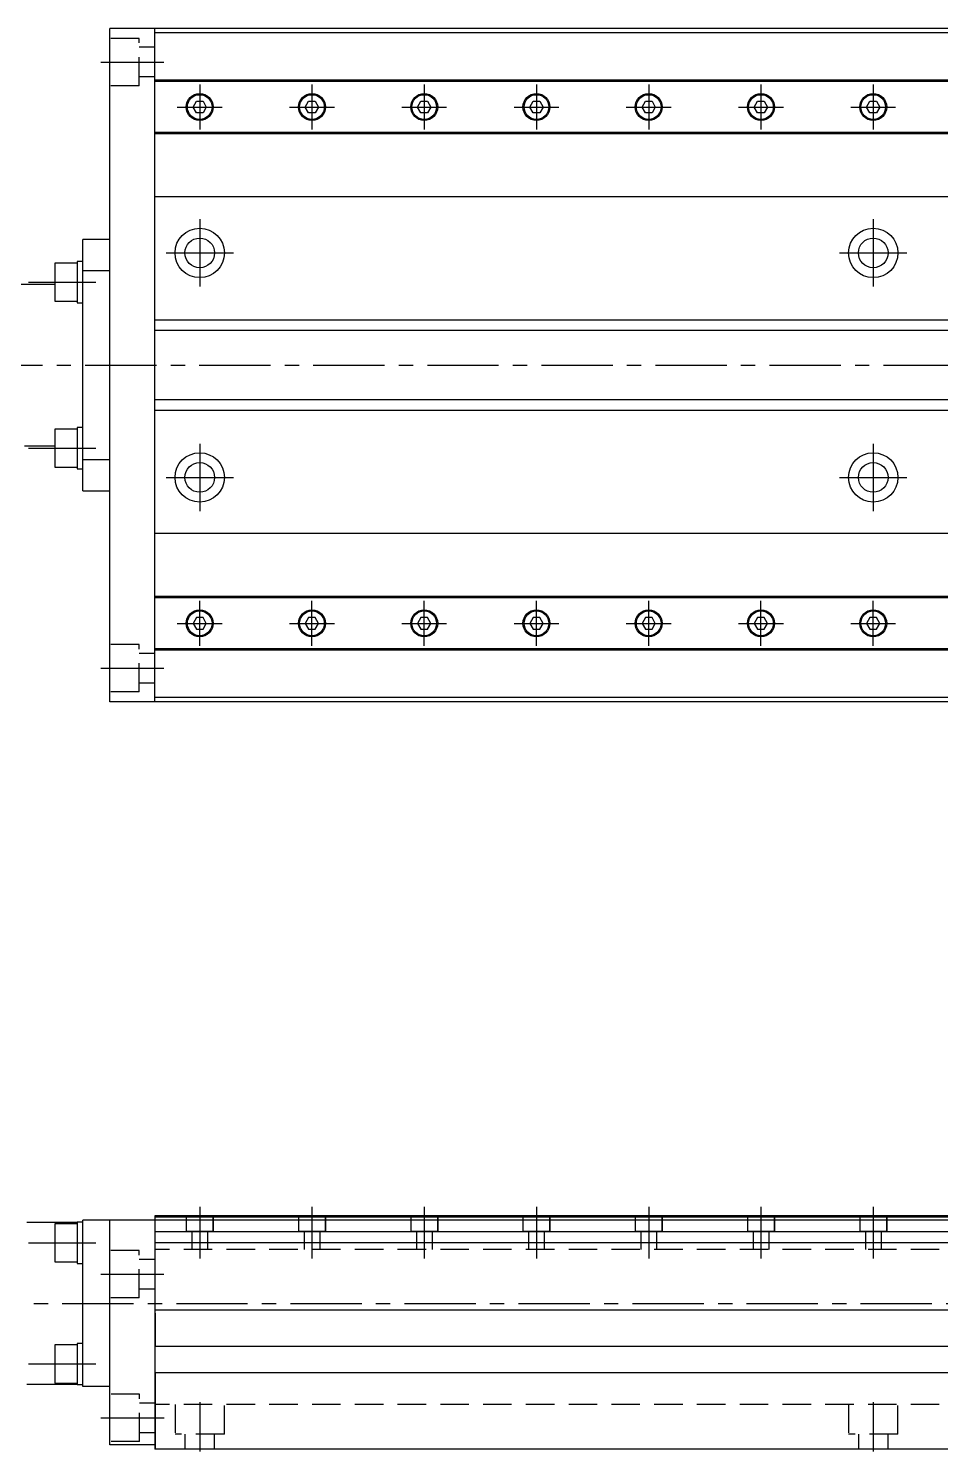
# Model space of a CAD drawing. Extents: x -2 to 800, y -8 to 327.
# Drawn here: x 299.5 to 502.7, y 9.5 to 326.5 of the extents above; entities that cross this region are included whole.
import ezdxf

# ---------------------------------------------------------------- set-up
doc = ezdxf.new("R2010")
doc.units = 0
doc.header["$LTSCALE"] = 0.5
doc.linetypes.add('CENTER', pattern=[50.8, 31.75, -6.35, 6.35, -6.35])
doc.linetypes.add('DASHED', pattern=[19.05, 12.7, -6.35])
for name, color, linetype in [('MSM_CENTER', 1, 'CENTER'), ('MSM_CONTINUOUS', 7, 'CONTINUOUS'), ('MSM_DASHED', 4, 'DASHED'), ('MSM_NARROW', 5, 'CONTINUOUS')]:
    doc.layers.add(name, color=color, linetype=linetype)

msp = doc.modelspace()

# ---------------------------------------------------------------- linework, layer by layer
at = {"layer": 'MSM_CENTER'}
for p, q in [((315.68, 318.97), (329.68, 318.97)), ((337.68, 313.97), (337.68, 303.97)), ((362.68, 313.97), (362.68, 303.97)), ((387.68, 313.97), (387.68, 303.97)), ((412.68, 313.97), (412.68, 303.97)), ((437.68, 313.97), (437.68, 303.97)), ((462.68, 313.97), (462.68, 303.97)), ((487.68, 313.97), (487.68, 303.97)), ((332.68, 308.97), (342.68, 308.97)), ((357.68, 308.97), (367.68, 308.97)), ((382.68, 308.97), (392.68, 308.97)), ((407.68, 308.97), (417.68, 308.97)), ((432.68, 308.97), (442.68, 308.97)), ((457.68, 308.97), (467.68, 308.97)), ((482.68, 308.97), (492.68, 308.97)), ((337.68, 283.97), (337.68, 268.97)), ((487.68, 283.97), (487.68, 268.97)), ((330.18, 276.47), (345.18, 276.47)), ((480.18, 276.47), (495.18, 276.47)), ((299.58, 269.97), (314.58, 269.97)), ((210.58, 251.47), (799.68, 251.47)), ((299.58, 232.97), (314.58, 232.97)), ((337.68, 233.97), (337.68, 218.97)), ((487.68, 233.97), (487.68, 218.97)), ((330.18, 226.47), (345.18, 226.47)), ((480.18, 226.47), (495.18, 226.47)), ((337.68, 188.97), (337.68, 198.97)), ((362.68, 188.97), (362.68, 198.97)), ((387.68, 188.97), (387.68, 198.97)), ((412.68, 188.97), (412.68, 198.97)), ((437.68, 188.97), (437.68, 198.97)), ((462.68, 188.97), (462.68, 198.97)), ((487.68, 188.97), (487.68, 198.97)), ((332.68, 193.97), (342.68, 193.97)), ((357.68, 193.97), (367.68, 193.97)), ((382.68, 193.97), (392.68, 193.97)), ((407.68, 193.97), (417.68, 193.97)), ((432.68, 193.97), (442.68, 193.97)), ((457.68, 193.97), (467.68, 193.97)), ((482.68, 193.97), (492.68, 193.97)), ((315.68, 183.97), (329.68, 183.97)), ((337.68, 64), (337.68, 52.5)), ((362.68, 64), (362.68, 52.5)), ((387.68, 64), (387.68, 52.5)), ((412.68, 64), (412.68, 52.5)), ((437.68, 64), (437.68, 52.5)), ((462.68, 64), (462.68, 52.5)), ((487.68, 64), (487.68, 52.5)), ((299.58, 56), (314.58, 56)), ((315.68, 49), (329.68, 49)), ((256.28, 42.5), (799.68, 42.5)), ((299.58, 29), (314.58, 29)), ((337.68, 20.5), (337.68, 9.5)), ((487.68, 20.5), (487.68, 9.5)), ((315.68, 17), (329.73, 17))]:
    msp.add_line(p, q, dxfattribs=at)
at = {"layer": 'MSM_CONTINUOUS'}
for p, q in [((327.68, 326.47), (317.68, 326.47)), ((317.68, 176.47), (317.68, 326.47)), ((327.68, 176.47), (327.68, 326.47)), ((327.68, 326.42), (327.73, 326.42)), ((512.68, 325.47), (327.68, 325.47)), ((797.68, 326.47), (327.73, 326.47)), ((327.73, 326.47), (327.73, 326.42)), ((512.68, 314.97), (327.68, 314.97)), ((512.68, 314.67), (327.68, 314.67)), ((336.2, 308.97), (336.94, 310.25)), ((336.94, 307.69), (336.2, 308.97)), ((336.94, 310.25), (338.42, 310.25)), ((338.42, 307.69), (336.94, 307.69)), ((338.42, 310.25), (339.15, 308.97)), ((339.15, 308.97), (338.42, 307.69)), ((361.2, 308.97), (361.94, 310.25)), ((361.94, 307.69), (361.2, 308.97)), ((361.94, 310.25), (363.42, 310.25)), ((363.42, 307.69), (361.94, 307.69)), ((363.42, 310.25), (364.15, 308.97)), ((364.15, 308.97), (363.42, 307.69)), ((386.2, 308.97), (386.94, 310.25)), ((386.94, 307.69), (386.2, 308.97)), ((386.94, 310.25), (388.42, 310.25)), ((388.42, 307.69), (386.94, 307.69)), ((388.42, 310.25), (389.15, 308.97)), ((389.15, 308.97), (388.42, 307.69)), ((411.2, 308.97), (411.94, 310.25)), ((411.94, 307.69), (411.2, 308.97)), ((411.94, 310.25), (413.42, 310.25)), ((413.42, 307.69), (411.94, 307.69)), ((413.42, 310.25), (414.15, 308.97)), ((414.15, 308.97), (413.42, 307.69)), ((436.2, 308.97), (436.94, 310.25)), ((436.94, 307.69), (436.2, 308.97)), ((436.94, 310.25), (438.42, 310.25)), ((438.42, 307.69), (436.94, 307.69)), ((438.42, 310.25), (439.15, 308.97)), ((439.15, 308.97), (438.42, 307.69)), ((461.2, 308.97), (461.94, 310.25)), ((461.94, 307.69), (461.2, 308.97)), ((461.94, 310.25), (463.42, 310.25)), ((463.42, 307.69), (461.94, 307.69)), ((463.42, 310.25), (464.15, 308.97)), ((464.15, 308.97), (463.42, 307.69)), ((486.2, 308.97), (486.94, 310.25)), ((486.94, 307.69), (486.2, 308.97)), ((486.94, 310.25), (488.42, 310.25)), ((488.42, 307.69), (486.94, 307.69)), ((488.42, 310.25), (489.15, 308.97)), ((489.15, 308.97), (488.42, 307.69)), ((512.68, 303.27), (327.68, 303.27)), ((512.68, 302.97), (327.68, 302.97)), ((512.68, 288.97), (327.68, 288.97)), ((317.68, 279.47), (311.68, 279.47)), ((311.68, 223.47), (311.68, 279.47)), ((305.38, 274.22), (305.38, 265.72)), ((310.38, 274.22), (305.38, 274.22)), ((310.38, 274.57), (310.38, 265.37)), ((311.68, 274.57), (310.38, 274.57)), ((305.38, 269.47), (286.18, 269.47)), ((317.68, 272.49), (311.68, 272.49)), ((305.38, 265.72), (310.38, 265.72)), ((310.38, 265.37), (311.68, 265.37)), ((512.68, 261.47), (327.68, 261.47)), ((327.68, 241.47), (512.68, 241.47)), ((305.38, 237.22), (305.38, 228.72)), ((310.38, 237.22), (305.38, 237.22)), ((310.38, 237.57), (310.38, 228.37)), ((311.68, 237.57), (310.38, 237.57)), ((298.68, 233.47), (305.38, 233.47)), ((305.38, 228.72), (310.38, 228.72)), ((310.38, 228.37), (311.68, 228.37)), ((311.68, 230.45), (317.68, 230.45)), ((311.68, 223.47), (317.68, 223.47)), ((512.68, 213.97), (327.68, 213.97)), ((512.68, 199.97), (327.68, 199.97)), ((512.68, 199.67), (327.68, 199.67)), ((336.94, 195.25), (336.2, 193.97)), ((336.2, 193.97), (336.94, 192.69)), ((338.42, 195.25), (336.94, 195.25)), ((339.15, 193.97), (338.42, 195.25)), ((338.42, 192.69), (339.15, 193.97)), ((361.94, 195.25), (361.2, 193.97)), ((361.2, 193.97), (361.94, 192.69)), ((363.42, 195.25), (361.94, 195.25)), ((364.15, 193.97), (363.42, 195.25)), ((363.42, 192.69), (364.15, 193.97)), ((386.94, 195.25), (386.2, 193.97)), ((386.2, 193.97), (386.94, 192.69)), ((388.42, 195.25), (386.94, 195.25)), ((389.15, 193.97), (388.42, 195.25)), ((388.42, 192.69), (389.15, 193.97)), ((411.94, 195.25), (411.2, 193.97)), ((411.2, 193.97), (411.94, 192.69)), ((413.42, 195.25), (411.94, 195.25)), ((414.15, 193.97), (413.42, 195.25)), ((413.42, 192.69), (414.15, 193.97)), ((436.94, 195.25), (436.2, 193.97)), ((436.2, 193.97), (436.94, 192.69)), ((438.42, 195.25), (436.94, 195.25)), ((439.15, 193.97), (438.42, 195.25)), ((438.42, 192.69), (439.15, 193.97)), ((461.94, 195.25), (461.2, 193.97)), ((461.2, 193.97), (461.94, 192.69)), ((463.42, 195.25), (461.94, 195.25)), ((464.15, 193.97), (463.42, 195.25)), ((463.42, 192.69), (464.15, 193.97)), ((486.94, 195.25), (486.2, 193.97)), ((486.2, 193.97), (486.94, 192.69)), ((488.42, 195.25), (486.94, 195.25)), ((489.15, 193.97), (488.42, 195.25)), ((488.42, 192.69), (489.15, 193.97)), ((336.94, 192.69), (338.42, 192.69)), ((361.94, 192.69), (363.42, 192.69)), ((386.94, 192.69), (388.42, 192.69)), ((411.94, 192.69), (413.42, 192.69)), ((436.94, 192.69), (438.42, 192.69)), ((461.94, 192.69), (463.42, 192.69)), ((486.94, 192.69), (488.42, 192.69)), ((512.68, 188.27), (327.68, 188.27)), ((512.68, 187.97), (327.68, 187.97)), ((327.68, 176.47), (317.68, 176.47)), ((512.68, 177.47), (327.68, 177.47)), ((327.73, 176.52), (327.68, 176.52)), ((327.73, 176.52), (327.73, 176.47)), ((797.68, 176.47), (327.73, 176.47)), ((310.38, 60.5), (299.18, 60.5)), ((310.38, 60.25), (305.38, 60.25)), ((305.38, 60.25), (305.38, 51.75)), ((311.68, 60.6), (310.38, 60.6)), ((310.38, 60.6), (310.38, 51.4)), ((311.68, 24), (311.68, 61)), ((327.68, 61), (311.68, 61)), ((317.68, 11), (317.68, 61)), ((516.23, 62), (327.68, 62)), ((327.68, 62), (327.68, 10)), ((516.23, 61.7), (327.68, 61.7)), ((515.73, 61.05), (327.68, 61.05)), ((515.73, 58.45), (327.68, 58.45)), ((797.68, 56), (327.68, 56)), ((305.38, 51.75), (310.38, 51.75)), ((310.38, 51.4), (311.68, 51.4)), ((797.68, 41), (327.68, 41)), ((327.73, 40.31), (327.68, 40.31)), ((327.73, 40.31), (327.73, 33)), ((310.38, 33.25), (305.38, 33.25)), ((305.38, 33.25), (305.38, 24.75)), ((311.68, 33.6), (310.38, 33.6)), ((310.38, 33.6), (310.38, 24.4)), ((327.68, 33), (797.68, 33)), ((797.68, 27), (327.68, 27)), ((327.73, 27), (327.73, 10)), ((299.18, 24.5), (310.38, 24.5)), ((305.38, 24.75), (310.38, 24.75)), ((310.38, 24.4), (311.68, 24.4)), ((317.68, 24), (311.68, 24)), ((327.68, 11), (317.68, 11)), ((797.68, 10), (327.68, 10))]:
    msp.add_line(p, q, dxfattribs=at)
for centre, radius in [((337.68, 308.97), 3), ((337.68, 308.97), 2.75), ((362.68, 308.97), 3), ((362.68, 308.97), 2.75), ((387.68, 308.97), 3), ((387.68, 308.97), 2.75), ((412.68, 308.97), 3), ((412.68, 308.97), 2.75), ((437.68, 308.97), 3), ((437.68, 308.97), 2.75), ((462.68, 308.97), 3), ((462.68, 308.97), 2.75), ((487.68, 308.97), 3), ((487.68, 308.97), 2.75), ((337.68, 276.47), 5.5), ((337.68, 276.47), 3.3), ((487.68, 276.47), 5.5), ((487.68, 276.47), 3.3), ((337.68, 226.47), 5.5), ((487.68, 226.47), 5.5), ((337.68, 226.47), 3.3), ((487.68, 226.47), 3.3), ((337.68, 193.97), 3), ((337.68, 193.97), 2.75), ((362.68, 193.97), 3), ((362.68, 193.97), 2.75), ((387.68, 193.97), 3), ((387.68, 193.97), 2.75), ((412.68, 193.97), 3), ((412.68, 193.97), 2.75), ((437.68, 193.97), 3), ((437.68, 193.97), 2.75), ((462.68, 193.97), 3), ((462.68, 193.97), 2.75), ((487.68, 193.97), 3), ((487.68, 193.97), 2.75)]:
    msp.add_circle(centre, radius, dxfattribs=at)
at = {"layer": 'MSM_DASHED'}
for p, q in [((324.2, 324.22), (317.6, 324.22)), ((324.2, 313.72), (324.2, 324.22)), ((327.6, 322.27), (324.2, 322.27)), ((327.6, 315.67), (324.2, 315.67)), ((324.2, 313.72), (317.6, 313.72)), ((324.2, 189.22), (317.6, 189.22)), ((324.2, 178.72), (324.2, 189.22)), ((327.6, 187.27), (324.2, 187.27)), ((324.2, 178.72), (317.6, 178.72)), ((327.6, 180.67), (324.2, 180.67)), ((334.68, 62), (334.68, 58.5)), ((334.68, 62), (334.68, 58.5)), ((340.68, 58.5), (340.68, 62)), ((340.68, 62), (340.68, 58.5)), ((359.68, 62), (359.68, 58.5)), ((359.68, 62), (359.68, 58.5)), ((365.68, 58.5), (365.68, 62)), ((365.68, 62), (365.68, 58.5)), ((384.68, 62), (384.68, 58.5)), ((384.68, 62), (384.68, 58.5)), ((390.68, 58.5), (390.68, 62)), ((390.68, 62), (390.68, 58.5)), ((409.68, 62), (409.68, 58.5)), ((409.68, 62), (409.68, 58.5)), ((415.68, 58.5), (415.68, 62)), ((415.68, 62), (415.68, 58.5)), ((434.68, 62), (434.68, 58.5)), ((434.68, 62), (434.68, 58.5)), ((440.68, 58.5), (440.68, 62)), ((440.68, 62), (440.68, 58.5)), ((459.68, 62), (459.68, 58.5)), ((459.68, 62), (459.68, 58.5)), ((465.68, 58.5), (465.68, 62)), ((465.68, 62), (465.68, 58.5)), ((484.68, 62), (484.68, 58.5)), ((484.68, 62), (484.68, 58.5)), ((490.68, 58.5), (490.68, 62)), ((490.68, 62), (490.68, 58.5)), ((340.68, 58.5), (334.68, 58.5)), ((335.93, 58.5), (335.93, 54.5)), ((339.43, 58.5), (339.43, 54.5)), ((365.68, 58.5), (359.68, 58.5)), ((360.93, 58.5), (360.93, 54.5)), ((364.43, 58.5), (364.43, 54.5)), ((390.68, 58.5), (384.68, 58.5)), ((385.93, 58.5), (385.93, 54.5)), ((389.43, 58.5), (389.43, 54.5)), ((415.68, 58.5), (409.68, 58.5)), ((410.93, 58.5), (410.93, 54.5)), ((414.43, 58.5), (414.43, 54.5)), ((440.68, 58.5), (434.68, 58.5)), ((435.93, 58.5), (435.93, 54.5)), ((439.43, 58.5), (439.43, 54.5)), ((465.68, 58.5), (459.68, 58.5)), ((460.93, 58.5), (460.93, 54.5)), ((464.43, 58.5), (464.43, 54.5)), ((490.68, 58.5), (484.68, 58.5)), ((485.93, 58.5), (485.93, 54.5)), ((489.43, 58.5), (489.43, 54.5)), ((324.2, 54.25), (317.6, 54.25)), ((324.2, 43.75), (324.2, 54.25)), ((797.68, 54.5), (327.68, 54.5)), ((327.6, 52.3), (324.2, 52.3)), ((327.6, 45.7), (324.2, 45.7)), ((324.2, 43.75), (317.6, 43.75)), ((324.28, 22.25), (317.68, 22.25)), ((324.28, 11.75), (324.28, 22.25)), ((327.68, 20.3), (324.28, 20.3)), ((797.68, 20), (327.68, 20)), ((332.18, 20), (332.18, 13.4)), ((343.18, 13.4), (343.18, 20)), ((482.18, 20), (482.18, 13.4)), ((493.18, 13.4), (493.18, 20)), ((327.68, 13.7), (324.28, 13.7)), ((343.18, 13.4), (332.18, 13.4)), ((334.38, 13.4), (334.38, 10)), ((340.98, 10), (340.98, 13.4)), ((493.18, 13.4), (482.18, 13.4)), ((484.38, 13.4), (484.38, 10)), ((490.98, 10), (490.98, 13.4)), ((324.28, 11.75), (317.68, 11.75)), ((327.73, 11.05), (327.68, 11.05))]:
    msp.add_line(p, q, dxfattribs=at)
at = {"layer": 'MSM_NARROW'}
for p, q in [((512.68, 259.22), (327.68, 259.22)), ((512.68, 243.72), (327.68, 243.72))]:
    msp.add_line(p, q, dxfattribs=at)

doc.saveas('drawing.dxf')
